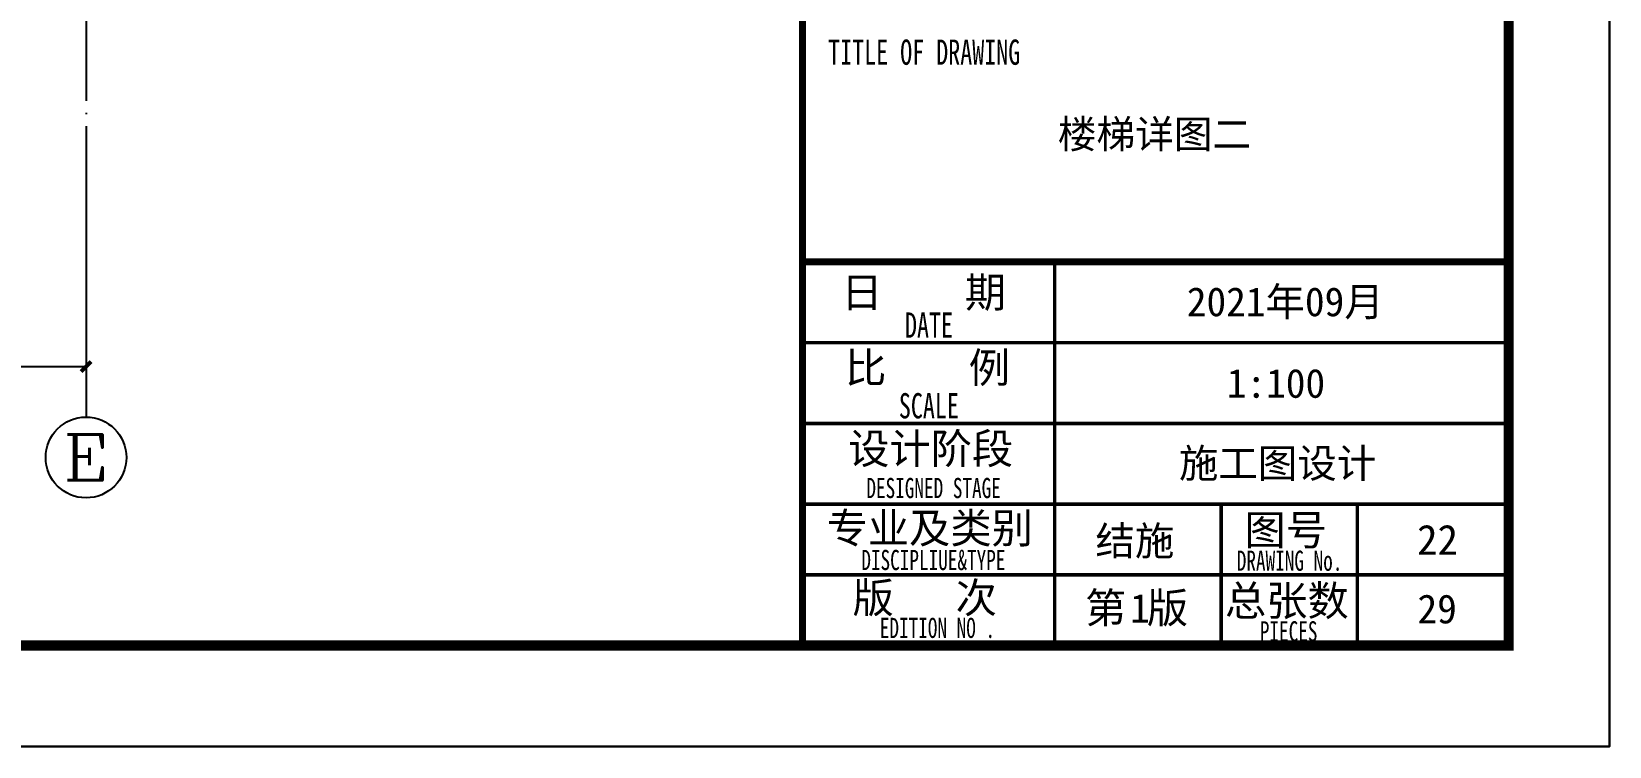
# Model space of a CAD drawing. Extents: x 393367 to 3005760, y 4998 to 826018.
# Drawn here: x 2832981 to 2840803, y 517962 to 521503 of the extents above; entities that cross this region are included whole.
import ezdxf
from ezdxf.enums import TextEntityAlignment as Align

# ---------------------------------------------------------------- set-up
doc = ezdxf.new("R2010")
doc.units = 0
doc.header["$LTSCALE"] = 1000
doc.linetypes.add('DOTE', pattern=[2.42, 2, -0.2, 0.02, -0.2])
doc.layers.get('0').update_dxf_attribs({"linetype": 'CONTINUOUS'})
doc.layers.get('Defpoints').update_dxf_attribs({"linetype": 'CONTINUOUS'})
for name, color, linetype in [('-TK', 7, 'CONTINUOUS'), ('AXIS', 3, 'CONTINUOUS'), ('AXIS_TEXT', 7, 'CONTINUOUS'), ('DOTE', 8, 'DOTE'), ('图框', 7, 'CONTINUOUS'), ('图签文字', 4, 'CONTINUOUS')]:
    doc.layers.add(name, color=color, linetype=linetype)
doc.layers.add('yichutu', color=7, linetype='CONTINUOUS', true_color=0xffffff, plot=False)
doc.layers.add('可改文字', color=6, linetype='CONTINUOUS', lineweight=18)
doc.layers.add('图签', color=147, linetype='CONTINUOUS', lineweight=18)
doc.styles.add('_TCH_AXIS', font='COMPLEX', dxfattribs={"bigfont": 'GBCBIG'})
doc.styles.add('_TCH_DIM_T3', font='SIMPLEX', dxfattribs={"width": 0.705882, "bigfont": 'GBCBIG'})
doc.styles.add('COMPLEX', font='COMPLEX')
doc.styles.add('宋体', font='', dxfattribs={"height": 50})
doc.styles.add('建筑图签-1', font='simhei.ttf', dxfattribs={"width": 0.7})
doc.styles.get('宋体').set_extended_font_data('SimSun')
doc.dimstyles.new('_TCH_ARCH&&50', dxfattribs={"dimtxt": 148.75, "dimasz": 50, "dimexe": 125, "dimexo": 150, "dimgap": 50, "dimtad": 1, "dimdec": 0, "dimzin": 0, "dimdsep": 46, "dimtxsty": '_TCH_DIM_T3', "dimblk": 'ARCHTICK', "dimcen": 0.09, "dimclrt": 4, "dimazin": 2, "dimtfac": 1, "dimtdec": 0, "dimtix": 1, "dimtmove": 2, "dimatfit": 3, "dimfxl": 1, "dimtolj": 1, "dimtzin": 0, "dimarcsym": 0})

# ---------------------------------------------------------------- blocks, each defined once
blk = doc.blocks.new('A1')
blk.add_lwpolyline([(0, 59400), (0, 0), (84100, 0), (84100, 59400)], close=True)
at = {"const_width": 100}
blk.add_lwpolyline([(2500, 58400), (2500, 1000), (83100, 1000), (83100, 58400)], close=True, dxfattribs=at)
at = {"layer": '图框'}
for points, const_width in [([(76100, 1000), (76100, 58400)], 70), ([(76100, 4800), (83100, 4800)], 70), ([(78600, 2400), (78600, 4800)], 35), ([(76100, 4000), (83100, 4000)], 35), ([(76100, 3200), (83100, 3200)], 35), ([(76100, 2400), (83100, 2400)], 35), ([(76100, 2400), (82600, 2400)], 35), ([(78600, 1000), (78600, 2400)], 35), ([(80250, 1000), (80250, 2400)], 35), ([(80250, 1000), (80250, 2400)], 35), ([(80250, 1000), (80250, 2400)], 35), ([(81600, 1000), (81600, 2400)], 35), ([(76100, 1700), (80250, 1700)], 35), ([(80250, 1700), (83100, 1700)], 35)]:
    blk.add_lwpolyline(points, dxfattribs=dict(at, const_width=const_width))
at = {"layer": '图签', "color": 154, "style": '宋体'}
for s, p in [('2021年09月', (79910, 4262)), ('施工图设计', (79832, 2662)), ('结施', (79004, 1893)), ('29', (82197, 1219))]:
    blk.add_text(s, height=286.7, dxfattribs=at).set_placement(p)
at = {"layer": '图签', "color": 1, "style": '宋体'}
for s, height, p in [('1:100', 286.7, (80306, 3454)), ('1', 287, (79348, 1225))]:
    blk.add_text(s, height=height, dxfattribs=at).set_placement(p)
at = {"layer": '图签文字', "style": '建筑图签-1', "width": 0.7}
for s, height, p in [('TITLE OF DRAWING', 250, (76354, 6753)), ('DATE', 250, (77116, 4049)), ('SCALE', 250, (77055, 3250)), ('DESIGNED STAGE', 200, (76733, 2460)), ('DISCIPLIUE&TYPE', 200, (76683, 1747)), ('DRAWING No.', 200, (80405, 1740)), ('EDITION NO .', 200, (76866, 1074)), ('PIECES', 200, (80634, 1040))]:
    blk.add_text(s, height=height, dxfattribs=at).set_placement(p)
at = {"layer": '图签文字', "color": 7, "style": '建筑图签-1'}
for s, p in [('日    期', (76484, 4349)), ('比    例', (76522, 3602)), ('设计阶段', (76552, 2800)), ('专业及类别', (76338, 2013)), ('图号', (80481, 1994)), ('版   次 ', (76596, 1323)), ('第 版', (78901, 1223)), ('总张数', (80288, 1294))]:
    blk.add_text(s, height=300, dxfattribs=at).set_placement(p)
blk = doc.blocks.new('_ArchTick')
at = {"color": 0, "linetype": 'ByBlock', "const_width": 0.4}
blk.add_lwpolyline([(-0.5, -0.5), (0.5, 0.5)], dxfattribs=at)
blk = doc.blocks.new('*D2413')
at = {"layer": 'AXIS', "color": 0, "lineweight": -2, "transparency": 16777216}
for p, q in [((2831151.4, 520443.4), (2831151.4, 519718.4)), ((2833251.4, 520443.4), (2833251.4, 519718.4)), ((2831151.4, 519843.4), (2833251.4, 519843.4))]:
    blk.add_line(p, q, dxfattribs=at)
at = {"layer": 'Defpoints', "color": 0, "transparency": 16777216}
for p in [(2831151.4, 520593.4), (2833251.4, 520593.4), (2833251.4, 519843.4)]:
    blk.add_point(p, dxfattribs=at)
at = {"layer": 'AXIS', "color": 0, "lineweight": -2, "transparency": 16777216, "xscale": 50, "yscale": 50, "zscale": 50, "rotation": 180}
blk.add_blockref('_ArchTick', (2831151.4, 519843.4), dxfattribs=at)
at = {"layer": 'AXIS', "color": 0, "lineweight": -2, "transparency": 16777216, "xscale": 50, "yscale": 50, "zscale": 50}
blk.add_blockref('_ArchTick', (2833251.4, 519843.4), dxfattribs=at)
at = {"layer": 'AXIS', "color": 4, "transparency": 16777216, "insert": (2832201.4, 519967.7), "char_height": 148.75, "attachment_point": 5, "style": '_TCH_DIM_T3'}
blk.add_mtext('\\A1;2100', dxfattribs=at)
blk = doc.blocks.new('_axiso')
blk.add_circle((0, 0), 0.5)
at = {"layer": 'AXIS_TEXT', "style": 'COMPLEX', "width": 1.041667}
blk.add_attdef('A', text='', height=0.56, dxfattribs=at).set_placement((-0.25, -0.28), (0.25, -0.28), align=Align.FIT)
blk = doc.blocks.new('yct-841-594-42050-29700-50-1000')
at = {"layer": 'yichutu', "color": 7, "true_color": 0xffffff}
blk.add_lwpolyline([(0, 0), (0, 29700), (42050, 29700), (42050, 0)], close=True, dxfattribs=at)

msp = doc.modelspace()

# ---------------------------------------------------------------- linework, layer by layer
at = {"layer": 'AXIS'}
msp.add_line((2833251.39033, 520593.35538), (2833251.39033, 519593.35538), dxfattribs=at)
at = {"layer": 'DOTE', "linetype": 'DOTE', "ltscale": 0.3}
msp.add_line((2833251.37106, 547170.35552), (2833251.39037, 520593.35538), dxfattribs=at)

# ---------------------------------------------------------------- block references
at = {"layer": '-TK', "xscale": 0.5, "yscale": 0.5, "zscale": 0.5}
msp.add_blockref('A1', (2798752.93768, 517962.12225), dxfattribs=at)
at = {"layer": 'AXIS'}
ref = msp.add_blockref('_axiso', (2833251.39033, 519393.35538), dxfattribs=dict(at, xscale=400, yscale=400, zscale=400))
ref.add_attrib('A', 'E', dxfattribs={"layer": 'AXIS_TEXT', "height": 226.27417, "style": '_TCH_AXIS', "width": 1.3125}).set_placement((2833138.25324, 519280.2183), (2833364.52741, 519280.2183), align=Align.FIT)
at = {"layer": 'yichutu'}
msp.add_blockref('yct-841-594-42050-29700-50-1000', (2798752.93768, 517962.12225), dxfattribs=at)

# ---------------------------------------------------------------- texts
at = {"layer": '可改文字', "color": 1, "style": '宋体'}
msp.add_text('楼梯详图二', height=140.641264, dxfattribs=at).set_placement((2838068.22768, 520924.54516))
at = {"layer": '图签', "color": 1, "style": '宋体'}
msp.add_text('22', height=149.074115, dxfattribs=at).set_placement((2839849.4209, 518911.14904))

# ---------------------------------------------------------------- dimensions: what is measured, and where the dimension line sits
at = {"layer": 'AXIS'}
dim = msp.add_aligned_dim(p1=(2831151.39037, 520593.35538), p2=(2833251.39033, 520593.35538), distance=-750, dimstyle='_TCH_ARCH&&50', dxfattribs=at)
dim.commit()
dim.dimension.update_dxf_attribs({"geometry": '*D2413', "text_midpoint": (2832201.39035, 519967.73038)})

doc.saveas('drawing.dxf')
